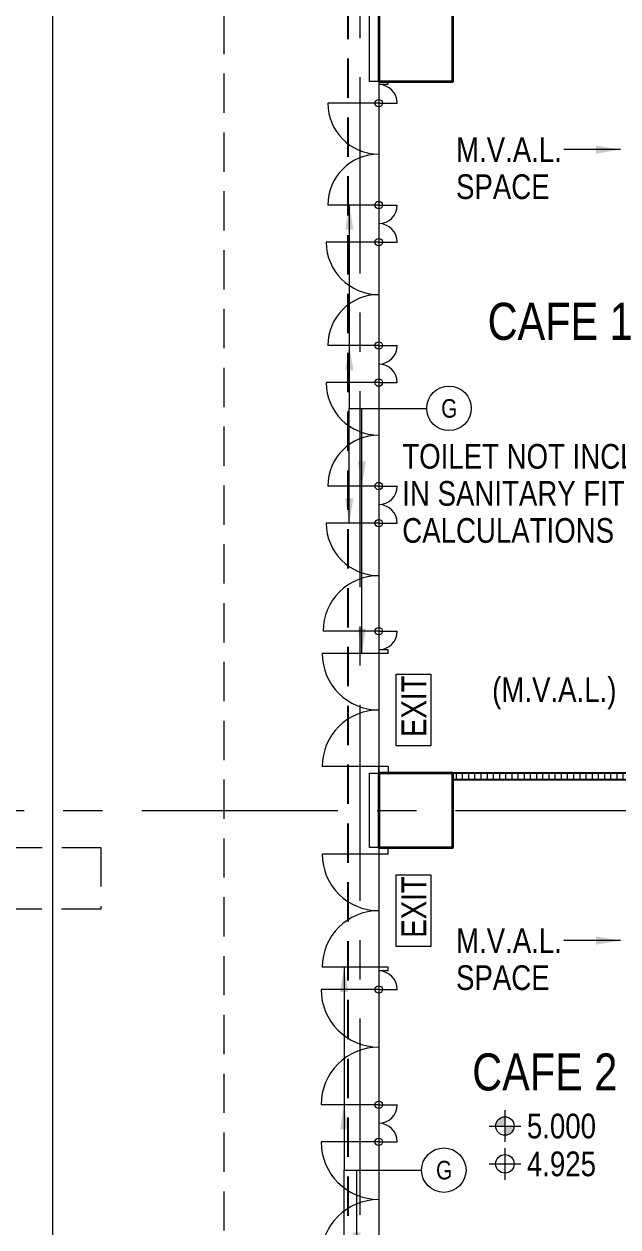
# Model space of a CAD drawing. Header units: millimetres. Extents: x 833576263 to 1668046980, y 817519639 to 1636103653.
# Drawn here: x 833977850 to 833987461, y 818073182 to 818092657 of the extents above; entities that cross this region are included whole.
import ezdxf
from ezdxf.enums import TextEntityAlignment as Align

# ---------------------------------------------------------------- set-up
doc = ezdxf.new("R2010")
doc.units = ezdxf.units.MM
doc.header["$LTSCALE"] = 100
doc.header["$MEASUREMENT"] = 0
for name, pattern in [('R_P_Grid$0$CENTER', [50.8, 31.75, -6.35, 6.35, -6.35]), ('R_P_LG$0$Dash', [6.35, 3.175, -3.175]), ('R_P_LG$0$HIDDEN', [9.525, 6.35, -3.175])]:
    doc.linetypes.add(name, pattern=pattern)
doc.layers.get('Defpoints').update_dxf_attribs({"color": 170})
for name, color, linetype, lineweight in [('R_P_Grid$0$RDA0251', 1, 'R_P_Grid$0$CENTER', 18), ('R_P_LG$0$RDA0321', 7, 'Continuous', 18), ('R_P_LG$0$RDA0322', 1, 'Continuous', 18), ('R_P_LG$0$RDA04031', 3, 'Continuous', 25), ('R_P_LG$0$RDA0506', 7, 'Continuous', 18), ('R_P_LG$0$RDA0621', 7, 'Continuous', 13), ('R_P_LG$0$RDA0624', 7, 'Continuous', 13), ('R_P_LG$0$RDA2141', 6, 'Continuous', 13), ('R_P_LG$0$RDA2142', 1, 'Continuous', 18), ('R_P_LG$0$RDA2203', 11, 'Continuous', 25), ('R_P_LG$0$RDA2301', 7, 'Continuous', 18), ('R_P_LG$0$RDA2302', 7, 'R_P_LG$0$HIDDEN', 18), ('R_P_LG$0$RDA2804S', 2, 'Continuous', 35), ('R_P_LG$0$RDA3151', 1, 'Continuous', 18), ('R_P_LG$0$RDA5803', 1, 'Continuous', 20), ('R_P_LG$0$RDA7101', 1, 'Continuous', 18)]:
    doc.layers.add(name, color=color, linetype=linetype, lineweight=lineweight)
doc.layers.add('X-REF', color=7, linetype='Continuous')
doc.styles.add('R_P_LG$0$Arial', font='arial.ttf', dxfattribs={"width": 0.8})
doc.styles.add('R_P_LG$0$Arial_3', font='arial.ttf', dxfattribs={"width": 0.8, "height": 800})
doc.styles.add('R_P_LG$0$romans', font='arial.ttf', dxfattribs={"width": 0.8})
doc.dimstyles.new('R_P_LG$0$M_200LA', dxfattribs={"dimscale": 200, "dimtxt": 2.5, "dimasz": 2, "dimexe": 0.8, "dimexo": 0, "dimgap": 0.75, "dimtad": 1, "dimdec": 0, "dimrnd": 1, "dimzin": 12, "dimdsep": 46, "dimtxsty": 'R_P_LG$0$romans', "dimcen": 2, "dimdle": 1, "dimclrd": 7, "dimclre": 7, "dimclrt": 4, "dimaunit": 1, "dimadec": 3, "dimazin": 0, "dimtfac": 1, "dimtdec": 0, "dimtix": 1, "dimtmove": 2, "dimatfit": 3, "dimfxl": 1, "dimtolj": 1, "dimlwd": 18, "dimlwe": 18, "dimarcsym": 0})

# ---------------------------------------------------------------- blocks, each defined once
blk = doc.blocks.new('R_P_Grid')
at = {"layer": 'R_P_Grid$0$RDA0251'}
for p, q in [((833983290, 818027660), (833983290, 818124763.4)), ((833964515, 818079926.7), (834072885.2, 818079926.7))]:
    blk.add_line(p, q, dxfattribs=at)
blk = doc.blocks.new('R_P_LG$0$LMark-FFL-1')
h = blk.add_hatch(color=256)
h.paths.add_polyline_path([(0, 0.75, 0.414214), (-0.75, 0), (0, 0)])
h.paths.add_polyline_path([(0.75, 0), (0, 0), (0, -0.75, 0.414214)])
for p, q in [((0, 1.28), (0, -1.28)), ((-1.28, 0), (1.28, 0))]:
    blk.add_line(p, q)
blk.add_circle((0, 0), 0.75)
at = {"color": 7, "style": 'R_P_LG$0$romans', "width": 0.8}
blk.add_attdef('FFL', (1.03, 1.03), '', height=2, dxfattribs=at)
blk = doc.blocks.new('R_P_LG$0$LMark-SFL-1')
for p, q in [((0, 1.28), (0, -1.28)), ((-1.28, 0), (1.28, 0))]:
    blk.add_line(p, q)
blk.add_circle((0, 0), 0.75)
at = {"color": 7, "style": 'R_P_LG$0$romans', "width": 0.8}
blk.add_attdef('SFL', (1.03, 1.03), '', height=2, dxfattribs=at)
blk = doc.blocks.new('R_P_LG$0$P46A_Symb_EXIT')
at = {"layer": 'R_P_LG$0$RDA7101'}
for p, q in [((-2.612, -0.994), (-2.612, 1.806)), ((-2.612, 1.806), (3.2, 1.806)), ((3.2, 1.806), (3.2, -0.994)), ((3.2, -0.994), (-2.612, -0.994))]:
    blk.add_line(p, q, dxfattribs=at)
at = {"layer": 'R_P_LG$0$RDA7101', "insert": (-1.89, 1.388), "char_height": 2, "width": 6.15696, "attachment_point": 1, "style": 'R_P_LG$0$Arial_3'}
blk.add_mtext('EXIT', dxfattribs=at)
blk = doc.blocks.new('R_P_LG$0$RDA_Door_CW_Double_Swing - RDA_Door_CW_Double_Swing-11636448-LG_F _5_000 Mpd_')
at = {"layer": 'R_P_LG$0$RDA3151'}
for p, q in [((-915, 0), (-915, 915)), ((915, 0), (915, 915))]:
    blk.add_line(p, q, dxfattribs=at)
for centre, start, end in [((-915, 0), 0, 90), ((915, 0), 90, 180)]:
    blk.add_arc(centre, 915, start, end, dxfattribs=at)
blk = doc.blocks.new('R_P_LG$0$P46A_Door_CW_Side_Rotate_Swing - 300 Swing-11636503-LG_F _5_000 Mpd_')
at = {"layer": 'R_P_LG$0$RDA3151'}
for q in [(-263, 825), (-263, -300)]:
    blk.add_line((-263, 0), q, dxfattribs=at)
blk.add_circle((-263, 0), 60, dxfattribs=at)
for radius, start, end in [(825, 0, 90), (300, 180, 270)]:
    blk.add_arc((-263, 0), radius, start, end, dxfattribs=at)
blk = doc.blocks.new('R_P_LG$0$P46A_Door_CW_Side_Rotate_Swing - 300 Swing-11636504-LG_F _5_000 Mpd_')
at = {"layer": 'R_P_LG$0$RDA3151'}
for q in [(-263, 300), (-263, -825)]:
    blk.add_line((-263, 0), q, dxfattribs=at)
blk.add_circle((-263, 0), 60, dxfattribs=at)
for radius, start, end in [(300, 90, 180), (825, 270, 0)]:
    blk.add_arc((-263, 0), radius, start, end, dxfattribs=at)
blk = doc.blocks.new('R_P_LG$0$P46A_Door_CW_Side_Rotate_Swing - 300 Swing-11636505-LG_F _5_000 Mpd_')
at = {"layer": 'R_P_LG$0$RDA3151'}
for q in [(-275, 300), (-275, -850)]:
    blk.add_line((-275, 0), q, dxfattribs=at)
blk.add_circle((-275, 0), 60, dxfattribs=at)
for radius, start, end in [(300, 90, 180), (850, 270, 0)]:
    blk.add_arc((-275, 0), radius, start, end, dxfattribs=at)
blk = doc.blocks.new('R_P_LG$0$P46A_Door_CW_Side_Rotate_Swing - 300 Swing-11636506-LG_F _5_000 Mpd_')
at = {"layer": 'R_P_LG$0$RDA3151'}
for q in [(-262, 825), (-262, -300)]:
    blk.add_line((-262, 0), q, dxfattribs=at)
for radius, start, end in [(825, 0, 90), (300, 180, 270)]:
    blk.add_arc((-262, 0), radius, start, end, dxfattribs=at)
blk.add_ellipse((-262, 0), major_axis=(0, 60), ratio=1, dxfattribs=at)
blk = doc.blocks.new('R_P_LG$0$P46A_Door_CW_Side_Rotate_Swing - 300 Swing-11636449-LG_F _5_000 Mpd_')
at = {"layer": 'R_P_LG$0$RDA3151'}
for q in [(-317, 300), (-317, -933)]:
    blk.add_line((-317, 0), q, dxfattribs=at)
for radius, start, end in [(300, 90, 180), (933, 270, 0)]:
    blk.add_arc((-317, 0), radius, start, end, dxfattribs=at)
blk.add_ellipse((-317, 0), major_axis=(0, 60), ratio=1, dxfattribs=at)
blk = doc.blocks.new('R_P_LG$0$P46A_Door_CW_Side_Rotate_Swing - 300 Swing-11636450-LG_F _5_000 Mpd_')
at = {"layer": 'R_P_LG$0$RDA3151'}
for q in [(-317, 933), (-317, -300)]:
    blk.add_line((-317, 0), q, dxfattribs=at)
blk.add_circle((-317, 0), 60, dxfattribs=at)
for radius, start, end in [(933, 0, 90), (300, 180, 270)]:
    blk.add_arc((-317, 0), radius, start, end, dxfattribs=at)
blk = doc.blocks.new('R_P_LG$0$P46A_Door_CW_Side_Rotate_Swing - 300 Swing-11636507-LG_F _5_000 Mpd_')
at = {"layer": 'R_P_LG$0$RDA3151'}
for q in [(-300, 900), (-300, -300)]:
    blk.add_line((-300, 0), q, dxfattribs=at)
for radius, start, end in [(900, 0, 90), (300, 180, 270)]:
    blk.add_arc((-300, 0), radius, start, end, dxfattribs=at)
blk.add_ellipse((-300, 0), major_axis=(0, 60), ratio=1, dxfattribs=at)
blk = doc.blocks.new('R_P_LG')
at = {"layer": 'R_P_LG$0$RDA0621'}
h = blk.add_hatch(dxfattribs=at)
h.set_pattern_fill('_USER', color=256, scale=100, double=1, pattern_type=0)
h.set_pattern_definition([(0, (833987147.5, 818080526.7), (0, 100), []), (90, (833987147.5, 818080526.7), (-100, 6e-15), [])])
h.paths.add_polyline_path([(833989505, 818080426.7), (833984790, 818080426.7), (833984790, 818080526.7), (833989505, 818080526.7)])
at = {"layer": 'R_P_LG$0$RDA0624', "lineweight": 18}
h = blk.add_hatch(dxfattribs=at)
h.set_pattern_fill('DOTS', color=4, scale=90, angle=45, style=0)
h.set_pattern_definition([(45, (0, 0), (-50.513940681, 151.541822043), [0, -142.875])])
edge = h.paths.add_edge_path()
edge.add_arc((834065390, 818020126.7), 13000, 75, 90)
edge.add_line((834065390, 818033126.7), (833989233.5977, 818033126.7))
edge.add_arc((833989233.5977, 818040126.7), 7000, 227.47847394, 269.99999999, ccw=False)
edge.add_line((833984502.5276, 818034967.5358), (833978583.9299, 818040395.0234))
edge.add_arc((833983315, 818045554.1877), 7000, 180, 227.47847394, ccw=False)
edge.add_line((833976315, 818045554.1877), (833976315, 818098726.7))
edge.add_arc((833983314.9761, 818098726.7099), 6999.9761, 115.841715, 180.00008101, ccw=False)
edge.add_line((833980263.7812, 818105026.7), (834002230.1033, 818105026.7))
edge.add_line((834002230.1033, 818105026.7), (834002230.4132, 818116699.7))
edge.add_line((834002230.4132, 818116699.7), (833958315, 818116699.7))
edge.add_line((833958315, 818116699.7), (833958315, 818110699.7))
edge.add_line((833958315, 818110699.7), (833963315, 818110699.7))
edge.add_arc((833963315, 818103699.7), 7000, 0, 90, ccw=False)
edge.add_line((833970315, 818103699.7), (833970315, 818045554.1877))
edge.add_arc((833983315, 818045554.1877), 13000, 180, 227.47847393)
edge.add_line((833974528.727, 818035972.8826), (833980447.3247, 818030545.395))
edge.add_arc((833989233.5977, 818040126.7), 13000, 227.47847393, 270)
edge.add_line((833989233.5977, 818027126.7), (834065245.1822, 818027126.7))
edge.add_arc((834065245.1822, 818019026.7), 8100, 75, 90, ccw=False)
edge.add_line((834067341.6165, 818026850.6992), (834090782.7579, 818020569.6643))
edge.add_arc((834094147.4055, 818033126.7), 13000, 255, 270)
edge.add_line((834094147.4055, 818020126.7), (834118759.2741, 818020126.7))
edge.add_arc((834118759.2741, 818033126.7), 13000, 270, 282.26165437)
edge.add_line((834121520.1679, 818020423.257), (834124956.9903, 818021170.1963))
edge.add_arc((834126677.2395, 818013254.9741), 8100, 20.44433993, 102.26165437, ccw=False)
edge.add_arc((834190761.1764, 818035930.696), 59878.7776, 183.670517332, 199.356395537, ccw=False)
edge.add_line((834131005.2286, 818032097.3284), (834127870.7181, 818029996.4247))
edge.add_line((834127870.7181, 818029996.4247), (834126362.9837, 818029715.8154))
edge.add_arc((834117071.8823, 818047426.7), 20000, 270, 297.68143099, ccw=False)
edge.add_line((834117071.8823, 818027426.7), (834089164.0869, 818027426.7))
edge.add_arc((834089164.0869, 818033426.7), 6000, 255.00000001, 270, ccw=False)
edge.add_line((834087611.1726, 818027631.1451), (834068754.6476, 818032683.7357))
at = {"layer": 'Defpoints', "color": 5, "linetype": 'R_P_LG$0$HIDDEN'}
blk.add_lwpolyline([(834005490, 818102926.7), (834005490, 818103526.7), (833983090, 818103526.7), (833983090, 818036326.7), (834005490, 818036326.7), (834005490, 818036926.7)], dxfattribs=at)
at = {"layer": 'R_P_LG$0$RDA0506'}
for centre in [(833984726.6667, 818086434.6667), (833984643.3333, 818074101.3333)]:
    blk.add_circle(centre, 360, dxfattribs=at)
at = {"layer": 'R_P_LG$0$RDA2141'}
for p, q in [((833983590, 818091726.7), (833983590, 818091676.7)), ((833983740, 818091676.7), (833983590, 818091676.7)), ((833983740, 818091676.7), (833983740, 818091726.7)), ((833983740, 818082526.7), (833983590, 818082526.7)), ((833983590, 818082526.7), (833983590, 818082466.7)), ((833983740, 818082466.7), (833983740, 818082526.7)), ((833983740, 818082466.7), (833983590, 818082466.7)), ((833983740, 818080636.7), (833983590, 818080636.7)), ((833983590, 818080526.7), (833983590, 818080636.7)), ((833983740, 818080636.7), (833983740, 818080526.7)), ((833983590, 818079326.7), (833983590, 818079216.7)), ((833983740, 818079216.7), (833983590, 818079216.7)), ((833983740, 818079216.7), (833983740, 818079326.7)), ((833983740, 818077386.7), (833983590, 818077386.7)), ((833983590, 818077386.7), (833983590, 818077326.7)), ((833983740, 818077326.7), (833983590, 818077326.7)), ((833983740, 818077326.7), (833983740, 818077386.7))]:
    blk.add_line(p, q, dxfattribs=at)
at = {"layer": 'R_P_LG$0$RDA2142'}
for points in [[(833983590, 818091726.7), (833983440, 818091726.7), (833983440, 818092926.7), (833983590, 818092926.7)], [(833983590, 818079326.7), (833983440, 818079326.7), (833983440, 818080526.7), (833983590, 818080526.7)]]:
    blk.add_lwpolyline(points, dxfattribs=at)
at = {"layer": 'R_P_LG$0$RDA2203'}
for p, q in [((833989505, 818080526.7), (833984790, 818080526.7)), ((833984790, 818080426.7), (833989505, 818080426.7))]:
    blk.add_line(p, q, dxfattribs=at)
at = {"layer": 'R_P_LG$0$RDA2301'}
for p, q in [((833983590, 818101201.7), (833983590, 818060526.7)), ((833978315, 818040641.6382), (833978315, 818101076.7))]:
    blk.add_line(p, q, dxfattribs=at)
at = {"layer": 'R_P_LG$0$RDA2302'}
blk.add_line((833981090, 818036926.7), (833981090, 818103526.7), dxfattribs=at)
blk.add_lwpolyline([(834008914.9086, 818106062.8842), (834006490, 818106062.8842), (834006490, 818102926.7), (834005490, 818102926.7), (834005490, 818103526.7), (833981090, 818103526.7), (833981090, 818102926.7), (833976556.6667, 818102926.7), (833976556.6667, 818102926.7), (833976556.6667, 818079326.7), (833979090, 818079326.7), (833979090, 818078326.7), (833974590, 818078326.7), (833974590, 818061526.7), (833979090, 818061526.7), (833979090, 818060526.7), (833976556.6667, 818060526.7), (833976556.6667, 818036926.7), (834006490, 818036925.7), (834006490, 818033366.1737), (834028290, 818033366.1737), (834028290, 818036926.7), (834030040, 818036926.7)], dxfattribs=at)
at = {"layer": 'R_P_LG$0$RDA2804S'}
for points in [[(833984790, 818092926.7), (833983590, 818092926.7), (833983590, 818091726.7), (833984790, 818091726.7)], [(833984790, 818080526.7), (833983590, 818080526.7), (833983590, 818079326.7), (833984790, 818079326.7)]]:
    blk.add_lwpolyline(points, close=True, dxfattribs=at)
at = {"layer": 'R_P_LG$0$RDA5803', "linetype": 'R_P_LG$0$Dash'}
blk.add_lwpolyline([(833963315, 818033226.7), (833978315, 818033226.7), (833978315, 818105501.7), (833963315, 818105501.7)], close=True, dxfattribs=at)
at = {"layer": 'R_P_LG$0$RDA0321'}
ref = blk.add_blockref('R_P_LG$0$LMark-SFL-1', (833985631.7384, 818074203.0725, 0), dxfattribs=dict(at, xscale=200, yscale=200, zscale=200))
ref.add_attrib('SFL', '4.925', dxfattribs={"layer": '0', "color": 7, "height": 400, "style": 'R_P_LG$0$romans', "width": 0.8}).set_placement((833986547.0835, 818074203.0725), align=Align.MIDDLE)
at = {"layer": 'R_P_LG$0$RDA0322'}
ref = blk.add_blockref('R_P_LG$0$LMark-FFL-1', (833985631.6783, 818074815.0725), dxfattribs=dict(at, xscale=200, yscale=200, zscale=200))
ref.add_attrib('FFL', '5.000', dxfattribs={"layer": '0', "color": 7, "height": 400, "rotation": 0.00000095, "style": 'R_P_LG$0$romans', "width": 0.8}).set_placement((833986547, 818074815.049), align=Align.MIDDLE)
at = {"layer": 'R_P_LG$0$RDA3151'}
for name, p, rotation in [('R_P_LG$0$P46A_Door_CW_Side_Rotate_Swing - 300 Swing-11636504-LG_F _5_000 Mpd_', (833983590, 818091114.2), 270), ('R_P_LG$0$P46A_Door_CW_Side_Rotate_Swing - 300 Swing-11636503-LG_F _5_000 Mpd_', (833983590, 818089989.2), 90), ('R_P_LG$0$P46A_Door_CW_Side_Rotate_Swing - 300 Swing-11636505-LG_F _5_000 Mpd_', (833983590, 818088851.7), 270), ('R_P_LG$0$P46A_Door_CW_Side_Rotate_Swing - 300 Swing-11636506-LG_F _5_000 Mpd_', (833983590, 818087714.2), 90), ('R_P_LG$0$P46A_Door_CW_Side_Rotate_Swing - 300 Swing-11636505-LG_F _5_000 Mpd_', (833983590, 818086576.7), 270), ('R_P_LG$0$P46A_Door_CW_Side_Rotate_Swing - 300 Swing-11636506-LG_F _5_000 Mpd_', (833983590, 818085439.2), 90), ('R_P_LG$0$P46A_Door_CW_Side_Rotate_Swing - 300 Swing-11636505-LG_F _5_000 Mpd_', (833983590, 818084301.7), 270), ('R_P_LG$0$P46A_Door_CW_Side_Rotate_Swing - 300 Swing-11636507-LG_F _5_000 Mpd_', (833983590, 818083126.7), 90), ('R_P_LG$0$RDA_Door_CW_Double_Swing - RDA_Door_CW_Double_Swing-11636448-LG_F _5_000 Mpd_', (833983590, 818081551.7), 90), ('R_P_LG$0$RDA_Door_CW_Double_Swing - RDA_Door_CW_Double_Swing-11636448-LG_F _5_000 Mpd_', (833983590, 818078301.7), 90), ('R_P_LG$0$P46A_Door_CW_Side_Rotate_Swing - 300 Swing-11636449-LG_F _5_000 Mpd_', (833983590, 818076710.0333), 270), ('R_P_LG$0$P46A_Door_CW_Side_Rotate_Swing - 300 Swing-11636450-LG_F _5_000 Mpd_', (833983590, 818075476.7), 90), ('R_P_LG$0$P46A_Door_CW_Side_Rotate_Swing - 300 Swing-11636449-LG_F _5_000 Mpd_', (833983590, 818074243.3667), 270), ('R_P_LG$0$P46A_Door_CW_Side_Rotate_Swing - 300 Swing-11636450-LG_F _5_000 Mpd_', (833983590, 818073010.0333), 90)]:
    blk.add_blockref(name, p, dxfattribs=dict(at, rotation=rotation))
at = {"layer": 'R_P_LG$0$RDA7101', "xscale": 200.000000000001, "yscale": 200.000000000001, "zscale": 200.000000000001, "rotation": 90}
for p in [(833984235.8, 818081492.8913), (833984235.8, 818078242.8913)]:
    blk.add_blockref('R_P_LG$0$P46A_Symb_EXIT', p, dxfattribs=at)
at = {"layer": 'R_P_LG$0$RDA04031', "style": 'R_P_LG$0$Arial', "width": 0.8}
for s, p in [('CAFE 1', (833985352.5943, 818087544.1289)), ('CAFE 2', (833985103.5943, 818075391.0095))]:
    blk.add_text(s, height=600, dxfattribs=at).set_placement(p)
at = {"layer": 'R_P_LG$0$RDA04031', "color": 4, "lineweight": 25, "style": 'R_P_LG$0$Arial', "width": 0.8}
for s, p in [('TOILET NOT INCLUDED', (833983971.0838, 818085457.9963)), ('IN SANITARY FITMENTS', (833983971.0838, 818084857.9963)), ('CALCULATIONS', (833983971.0838, 818084257.9963)), ('(M.V.A.L.)', (833985425.7562, 818081680.8963))]:
    blk.add_text(s, height=400, dxfattribs=at).set_placement(p)
at = {"layer": 'R_P_LG$0$RDA04031', "color": 4, "char_height": 400, "width": 1913.239699, "attachment_point": 1, "line_spacing_factor": 0.9, "style": 'R_P_LG$0$Arial'}
for insert in [(833984840.8225, 818090824.1965), (833984840.8225, 818078018.3249)]:
    blk.add_mtext('M.V.A.L. SPACE', dxfattribs=dict(at, insert=insert))
at = {"layer": 'R_P_LG$0$RDA0506', "style": 'R_P_LG$0$romans', "width": 0.8}
for p in [(833984731.6667, 818086434.6667), (833984648.3333, 818074101.3333)]:
    blk.add_text('G', height=300, dxfattribs=at).set_placement(p, align=Align.MIDDLE)
at = {"layer": 'R_P_LG$0$RDA04031', "color": 4, "lineweight": 25}
for points in [[(833987505, 818090624.1965), (833986585.896, 818090624.1965)], [(833987505, 818077818.3249), (833986585.896, 818077818.3249)]]:
    blk.add_leader(points, dimstyle='R_P_LG$0$M_200LA', dxfattribs=at)
at = {"layer": 'R_P_LG$0$RDA0506'}
for points in [[(833983113.6667, 818089726.7), (833983113.6667, 818086434.6667), (833984366.6667, 818086434.6667)], [(833983113.6667, 818087451.7), (833983113.6667, 818086434.6667), (833984366.6667, 818086434.6667)], [(833983113.6667, 818084576.7), (833983113.6667, 818086434.6667), (833984366.6667, 818086434.6667)], [(833983316.6667, 818085176.7), (833983316.6667, 818086434.6667), (833984366.6667, 818086434.6667)], [(833983316.6667, 818082466.7), (833983316.6667, 818086434.6667), (833984366.6667, 818086434.6667)], [(833983030.3333, 818077386.7), (833983030.3333, 818074101.3333), (833984283.3333, 818074101.3333)], [(833983030.3333, 818075160.0333), (833983030.3333, 818074101.3333), (833984283.3333, 818074101.3333)], [(833983030.3333, 818072093.3667), (833983030.3333, 818074101.3333), (833984283.3333, 818074101.3333)], [(833983233.3333, 818072693.3667), (833983233.3333, 818074101.3333), (833984283.3333, 818074101.3333)]]:
    blk.add_leader(points, dimstyle='R_P_LG$0$M_200LA', override={"dimgap": 0.75, "dimtad": 0}, dxfattribs=at)

msp = doc.modelspace()

# ---------------------------------------------------------------- block references
at = {"layer": 'X-REF'}
for name in ['R_P_LG', 'R_P_Grid']:
    msp.add_blockref(name, (0, 0), dxfattribs=at)

doc.saveas('drawing.dxf')
